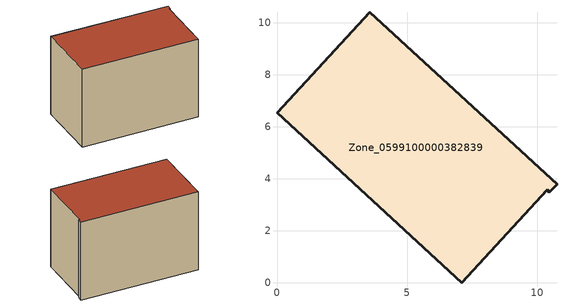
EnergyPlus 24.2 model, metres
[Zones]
Zone_0599100000382839
 floor ground (C_G): 10.46,3.49 10.39,3.57 7.11,0 0,6.53 3.56,10.4 10.76,3.79 z0
 wall outside (C_F): 10.39,3.57 10.46,3.49 10.76,3.79 3.56,10.4 0,6.53 7.11,0 10.39,3.57 z0:6.79
 roof outside (C_R): 10.76,3.79 3.56,10.4 0,6.53 7.11,0 10.39,3.57 10.46,3.49 z6.79
[BUILDING]
Pand.0599100000382839: North Axis=0; Terrain=City; Loads Convergence Tolerance Value=0.04; Temperature Convergence Tolerance Value=0.4; Solar Distribution=FullExterior; Maximum Number of Warmup Days=25; Minimum Number of Warmup Days=1
[Site:Location]
Rotterdam.The.Hague.AP_ZH_NLD Design_Conditions: Latitude=51.96; Longitude=4.45; Time Zone=1; Elevation=-4.5
[SITE:GROUNDTEMPERATURE:BUILDINGSURFACE]
18, 18, 18, 18, 18, 18, 18, 18, 18, 18, 18, 18
[MATERIAL] Thermal Absorptance=0.9; Solar Absorptance=0.7; Visible Absorptance=0.7
Name | Roughness | Thickness | Conductivity | Density | Specific Heat
G.TI.1992-2005 | MediumSmooth | 0.15 | 0.06 | 540 | 1210
F.TI.1992-2005 | Rough | 0.3 | 0.12 | 1920 | 840
R.TI.1992-2005 | MediumRough | 0.2 | 0.08 | 1500 | 1000
[CONSTRUCTION]
C_G: G.TI.1992-2005
C_F: F.TI.1992-2005
C_R: R.TI.1992-2005
[ZONE]
Zone_0599100000382839: Type=1; Multiplier=1; Ceiling Height=Autocalculate; Volume=Autocalculate; Floor Area=autocalculate; Part of Total Floor Area=Yes
[ZONEINFILTRATION:DESIGNFLOWRATE]
Infil_Zone_0599100000382839: Zone or ZoneList or Space or SpaceList=Zone_0599100000382839; Schedule=AlwaysOn; Design Flow Rate Calculation Method=Flow/Area; Flow Rate per Floor Area=0.0015; Constant Term Coefficient=1; Temperature Term Coefficient=0; Velocity Term Coefficient=0; Velocity Squared Term Coefficient=0
[HVACTEMPLATE:ZONE:IDEALLOADSAIRSYSTEM]
Zone_0599100000382839: Maximum Heating Supply Air Temperature=50; Minimum Cooling Supply Air Temperature=13; Maximum Heating Supply Air Humidity Ratio=0.0156; Minimum Cooling Supply Air Humidity Ratio=0.0077; Heating Limit=NoLimit; Cooling Limit=NoLimit; Dehumidification Control Type=ConstantSensibleHeatRatio; Cooling Sensible Heat Ratio=0.7; Dehumidification Setpoint=60; Humidification Control Type=None; Humidification Setpoint=30; Outdoor Air Method=None; Outdoor Air Flow Rate per Person=0.00944; Outdoor Air Flow Rate per Zone Floor Area=0; Outdoor Air Flow Rate per Zone=0; Demand Controlled Ventilation Type=None; Outdoor Air Economizer Type=NoEconomizer; Heat Recovery Type=None; Sensible Heat Recovery Effectiveness=0.7; Latent Heat Recovery Effectiveness=0.65
[ZONECONTROL:THERMOSTAT]
ThermostatControl_Zone_0599100000382839: Zone or ZoneList=Zone_0599100000382839; Control Type Schedule=DualSetpointControlType; Control 1=Thermostat_Zone_0599100000382839; Temperature Difference Between Cutout And Setpoint=0
[THERMOSTATSETPOINT:DUALSETPOINT]
Thermostat_Zone_0599100000382839: Heating Setpoint Temperature Schedule=HeatingSetpoint_Zone_0599100000382839; Cooling Setpoint Temperature Schedule=CoolingSetpoint_Zone_0599100000382839
[SCHEDULE:COMPACT]
HeatingSetpoint_Zone_0599100000382839: Through: 12/31, For: AllDays, Until: 24:00, 21
CoolingSetpoint_Zone_0599100000382839: Through: 12/31, For: AllDays, Until: 24:00, 24
DualSetpointControlType: Through: 12/31, For: AllDays, Until: 24:00, 4
AlwaysOn: Through: 12/31, For: AllDays, Until: 24:00, 1
